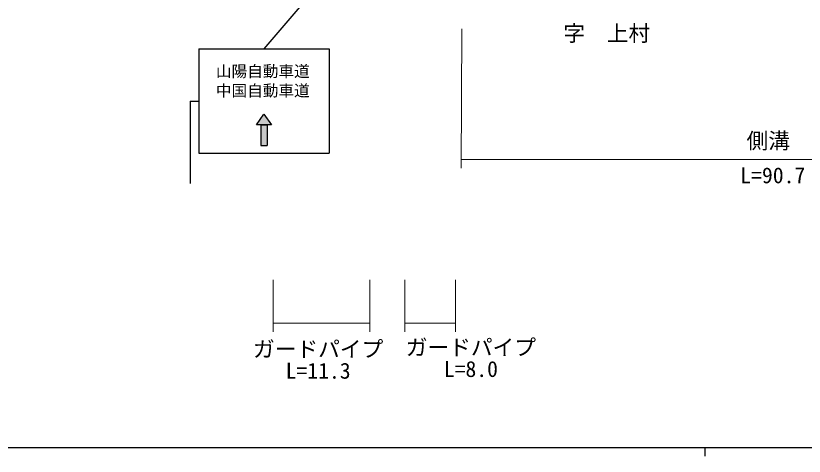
# Model space of a CAD drawing. Units: millimetres, scale not verified. Extents: x 40000 to 680000, y 20000 to 380000.
# Drawn here: x 188628 to 279458, y 204000 to 254808 of the extents above; entities that cross this region are included whole.
import ezdxf
from ezdxf.enums import TextEntityAlignment as Align

# ---------------------------------------------------------------- set-up
doc = ezdxf.new("R2010")
doc.units = ezdxf.units.MM
doc.header["$LTSCALE"] = 1000
doc.layers.add('M-BMK-HTXT', color=7, linetype='Continuous')
for name, color, linetype, lineweight in [('M-STR-HTXT', 7, 'Continuous', 13), ('M-STR-STRC', 7, 'Continuous', 25), ('M-TTL-BAND', 7, 'Continuous', 25)]:
    doc.layers.add(name, color=color, linetype=linetype, lineweight=lineweight)
doc.styles.add('ＭＳ ゴシック', font='')
doc.styles.get('ＭＳ ゴシック').set_extended_font_data('MS Gothic')

msp = doc.modelspace()

# ---------------------------------------------------------------- hatches: boundary and pattern name
at = {"layer": 'M-STR-STRC'}
for points in [[(217594, 242219), (218094, 242219), (217219, 243469), (216344, 242219), (216844, 242219)], [(217594, 239844), (217594, 242219), (216844, 242219), (216844, 239844)]]:
    msp.add_hatch(color=256, dxfattribs=at).paths.add_polyline_path(points)

# ---------------------------------------------------------------- linework, layer by layer
at = {"layer": 'M-STR-HTXT'}
for p, q in [((239956, 237210), (240005, 253283)), ((330539, 238237), (239959, 238237)), ((218298, 224333), (218298, 218333)), ((229404, 224333), (229404, 218333)), ((233429, 224333), (233429, 218333)), ((239294, 224333), (239294, 218333)), ((218298, 219333), (229404, 219333)), ((233429, 219333), (239294, 219333))]:
    msp.add_line(p, q, dxfattribs=at)
at = {"layer": 'M-STR-STRC'}
for p, q in [((235189, 272142), (217219, 250974)), ((209719, 250974), (209719, 238974)), ((209719, 250974), (224719, 250974)), ((224719, 250974), (224719, 238974)), ((208719, 244974), (208719, 235474)), ((208719, 244974), (209719, 244974)), ((216344, 242219), (217219, 243469)), ((217219, 243469), (218094, 242219)), ((218094, 242219), (216344, 242219)), ((216844, 242219), (216844, 239844)), ((216844, 242219), (217594, 242219)), ((217594, 242219), (217594, 239844)), ((216844, 239844), (217594, 239844)), ((209719, 238974), (224719, 238974))]:
    msp.add_line(p, q, dxfattribs=at)
at = {"layer": 'M-TTL-BAND'}
for p, q in [((40000, 205000), (579000, 205000)), ((268000, 205000), (268000, 204000))]:
    msp.add_line(p, q, dxfattribs=at)

# ---------------------------------------------------------------- texts
at = {"layer": 'M-BMK-HTXT', "style": 'ＭＳ ゴシック'}
msp.add_text('字\u3000上村', height=1833, dxfattribs=at).set_placement((256715, 252789), align=Align.MIDDLE_CENTER)
at = {"layer": 'M-STR-HTXT', "style": 'ＭＳ ゴシック'}
for s, p in [('側溝', (275317, 240387)), ('L=90.7', (275838, 236403))]:
    msp.add_text(s, height=1833, dxfattribs=at).set_placement(p, align=Align.MIDDLE_CENTER)
for s, p in [('ガードパイプ', (223462, 214896)), ('ガードパイプ', (241056, 215094)), ('L=11.3', (223462, 212396)), ('L=8.0', (241056, 212594))]:
    msp.add_text(s, height=1833, dxfattribs=at).set_placement(p, align=Align.BOTTOM_CENTER)
at = {"layer": 'M-STR-STRC', "style": 'ＭＳ ゴシック'}
for s, p in [('山陽自動車道', (217086, 248409)), ('中国自動車道', (217086, 246175))]:
    msp.add_text(s, height=1320, dxfattribs=at).set_placement(p, align=Align.MIDDLE_CENTER)

doc.saveas('drawing.dxf')
